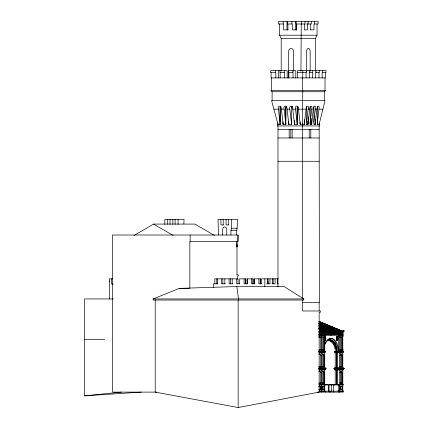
<?xml version="1.0" encoding="UTF-8"?>
<svg xmlns="http://www.w3.org/2000/svg" width="429" height="429" viewBox="0 0 429 429"><rect width="100%" height="100%" fill="white"/><g stroke="black" fill="none" stroke-linecap="round" stroke-linejoin="round"><path stroke-width="0.64" d="M302.67 100.67L302.499 124.356L302.499 123.037M325.697 339.151L325.718 338.61M337.773 339.151L337.795 338.61M321.637 334.395L321.611 335.451M338.535 334.395L338.502 351.367A13.068 7.475 -90 0 0 332.963 338.744A13.068 7.475 -90 0 0 324.56 344.83M321.653 334.395L321.696 333.993M338.545 334.395L338.588 333.993M339.741 334.137L339.688 335.451M339.73 331.955L339.768 334.137M321.686 335.451L321.611 349.501M339.757 335.451L339.688 349.501L343.061 349.501L343.061 350.434L341.602 350.434M321.68 352.354L321.691 351.914M321.723 351.914L321.739 351.603M339.752 352.354L339.773 351.528M306.553 122.109L308.312 107.969M309.952 123.793L311.921 107.969A1.813 1.024 -79.5 0 0 311.116 106.156A1.813 1.024 -79.5 0 0 309.851 107.969L307.824 124.356L307.824 121.075M313.776 122.109L315.529 107.969A1.813 1.024 -79.5 0 0 314.725 106.156A1.813 1.024 -79.5 0 0 313.465 107.969L311.433 124.356L311.433 121.734M317.245 123.23L319.144 107.969A1.813 1.024 -79.5 0 0 318.334 106.156A1.813 1.024 -79.5 0 0 317.074 107.969L315.042 124.356L315.042 123.043M321.712 331.553L321.611 333.993M338.604 331.553L338.502 333.993M325.622 339.65L325.622 337.575M336.459 338.1L336.674 337.14M336.556 337.575L336.481 339.151M337.698 339.65L337.698 337.575M331.075 334.684L331.209 334.137M321.804 368.699L321.734 369.342M339.875 368.699L339.806 369.342M302.815 90.573L302.579 100.67M331.183 331.955L331.032 333.993M324.812 334.684L324.887 334.395M342.964 334.395L342.884 334.684L319.015 334.684M324.571 337.628L324.962 336.765M325.504 340.079L325.649 339.591M337.585 340.079L337.725 339.591M343.114 334.137L318.683 334.395M332.942 330.443L322.463 322.93M328.04 325.236L323.016 323.16L328.105 325.236L335.832 330.652M333.617 327.536L328.593 325.461L333.682 327.536L338.127 330.652M334.116 327.917L339.259 329.837L340.417 330.652M339.194 329.837L334.674 328.147M230.925 235.006L230.925 230.346L231.633 228.228L231.633 219.391M236.556 235.006C236.577 229.536 237.779 224.587 237.623 219.391L218.023 219.391L218.441 235.006M324.989 331.955L324.839 333.011M319.004 333.011L342.91 333.011L343.061 331.955M337.264 368.221L343.876 368.463L343.313 367.937L337.264 368.114L343.645 368.221M318.699 336.18L324.941 336.18L325.144 335.451M338.336 335.451L338.422 336.18L343.012 336.18L343.216 335.451L319.053 335.451M331.36 331.553L331.268 331.955M324.474 337.14L325.112 336.534M324.56 337.232L324.748 336.813M325.354 340.411L325.541 339.993M336.636 337.232L336.824 336.813M337.43 340.411L337.618 339.993M319.063 321.707L322.528 322.935L319.112 321.546M333.172 330.432L323.101 323.171L333.778 330.652M335.242 330.448L328.105 325.236M337.559 330.464L333.682 327.536M339.956 330.539L339.259 329.837M315.417 71.203L315.417 38.369L317.036 35.205L317.036 23.997M319.079 351.603L325.45 351.603L325.37 351.914L319.112 351.914M343.522 351.785L337.317 351.785M325.144 331.955L325.295 331.553M318.672 331.955L343.216 331.955L343.366 331.553M324.694 336.937L324.919 336.604M325.407 340.283L324.989 340.69L324.474 340.079M336.77 336.937C338.186 335.848 338.25 339.848 337.376 340.621L337.065 340.69M337.215 340.46C337.848 339.527 338.09 337.156 336.921 336.765M337.258 340.621L337.484 340.283M336.76 367.937L334.7 367.937L334.137 368.463L336.309 368.463M319.09 369.342L325.423 369.342L325.804 368.699M337.173 368.699L337.328 369.342L343.5 369.342L343.876 368.699M324.517 91.742L325.836 90.573L270.785 90.573L272.104 91.742L324.517 91.742L324.517 100.67M337.403 384.615L342.809 384.432L343.318 384.942L329.043 384.942L329.043 391.168M338.073 391.168L342.809 390.985L343.318 391.168L343.318 392.117L317.444 392.117M134.068 235.451L153.598 224.077L194.959 224.077L214.489 235.451M153.174 298.938L179.199 288.385L236.824 286.534L284.073 286.534L303.78 298.938L303.78 300.027L153.174 300.027L153.174 298.938L303.78 298.938M324.839 336.765L325.112 336.706M324.989 340.513L325.622 338.61L325.139 336.765M325.262 340.46L324.694 340.283M337.339 340.46L336.77 340.283M336.76 384.432L335.205 384.432L334.695 384.942M155.218 300.027L155.218 392.117L238.17 407.55L319.155 392.117L319.155 325.332L319.905 325.332L319.905 324.206L319.155 324.206L319.155 312.253L320.447 312.253L320.447 310.977L302.499 310.977L302.499 300.027M113.331 298.938L84.669 298.938L84.669 395.822L121.418 392.117M84.669 395.822L141.259 392.117M306.499 23.997L311.352 23.997L311.352 21.45M288.224 29.891L283.639 29.891L283.639 23.997L278.512 23.997L278.512 21.45L318.104 21.45L318.104 23.997L313.98 23.997L313.98 29.891L310.419 29.891M296.761 29.891L292.342 29.891L292.342 23.997L287.457 23.997L287.457 21.45M279.579 23.997L279.579 35.205L317.036 35.205M279.579 35.205L281.204 38.369L315.417 38.369M273.884 109.159L278.416 109.159M281.37 109.159L284.111 109.159M287.071 109.159L289.806 109.159M292.766 109.159L295.501 109.159M298.461 109.159L306.097 109.159M308.161 109.159L309.711 109.159M311.77 109.159L313.32 109.159M315.385 109.159L316.929 109.159M318.994 109.159L322.919 109.159M280.057 123.177L280.196 124.356L277.332 124.356L277.332 125.933L319.718 125.933L319.718 124.356L317.106 124.356M283.011 123.177L283.151 124.356L281.231 107.969A1.818 1.464 70.3 0 0 279.542 106.151A1.818 1.464 70.3 0 0 278.265 107.969L280.196 124.356M285.752 123.177L285.891 124.356L283.011 124.356L283.011 121.852M288.706 123.177L288.846 124.356L286.926 107.969A1.818 1.464 70.3 0 0 285.237 106.151A1.818 1.464 70.3 0 0 283.96 107.969L285.891 124.356M294.401 123.177L294.541 124.356L292.626 107.969M300.096 123.177L300.236 124.356L298.321 107.969M297.887 106.51A1.802 1.48 -90 0 0 297.281 107.969L297.281 124.356L294.401 124.356L294.401 120.528M306.274 124.356L308.242 124.356L308.242 117.079M309.883 124.356L311.851 124.356L311.851 118.383M277.981 129.365L319.155 129.365M277.981 137.966L319.155 137.966M277.981 161.272L319.155 161.272M223.514 224.919L220.93 224.919L220.93 219.391M228.641 224.919L226.056 224.919L226.056 219.391M231.633 228.228L237.264 228.228M230.925 230.346L236.556 230.346M236.797 246.809L237.194 246.809L237.194 244.798L236.669 244.798A2.306 1.641 -90 0 0 236.61 244.203M236.905 274.903L238.245 274.903L238.245 276.104L237.682 276.104L237.682 279.317M112.907 278.85L109.341 278.85L109.341 281.134L109.663 281.134M278.383 278.85L261.738 278.85L261.738 283.821M268.05 281.134L267.814 283.821M217.878 283.821L213.503 283.821L213.503 287.741M225.316 283.821L221.52 283.821L221.52 278.85M232.572 283.821L229.118 283.821L229.118 278.85M239.849 283.821L236.717 283.821L236.717 278.85M247.533 283.821L244.101 283.821L244.101 278.85M254.874 283.821L251.576 283.821L251.576 278.85M261.921 283.821L258.875 283.821L258.875 278.85M266.779 283.821L269.98 283.821L269.98 278.85M271.927 283.821L275.107 283.821L275.107 278.85M277.059 283.821L278.341 283.821M113.277 284.057L111.572 284.057L111.572 278.85M179.199 288.385L189.237 288.379M302.499 302.627L319.385 302.627L319.155 125.933M319.181 330.464L344.079 330.464L344.079 331.37L319.079 331.37M319.262 330.754L321.798 330.754L321.798 330.464L321.841 331.37M338.69 330.754L339.87 330.754M319.181 331.263L344.079 331.263M319.079 331.553L343.522 331.37M319.208 331.756L325.144 331.756M325.289 331.756L343.216 331.756M319.004 332.384L342.91 332.384M319.053 333.993L343.264 333.993L319.187 334.137M318.699 335.923L324.941 335.923M338.422 335.923L343.012 335.923M318.978 337.312L321.165 337.312M339.693 337.312L342.192 337.312L342.192 349.501M84.669 339.607L104.665 339.607M318.978 349.501L324.887 349.501L324.887 350.434L323.53 350.434A0.617 0.354 -90 0 1 323.176 351.051A0.617 0.354 -90 0 1 322.822 350.434M318.667 351.367L325.702 351.367L318.709 351.528M336.475 351.528L334.239 351.367L343.774 351.367L337.215 351.367M336.926 351.528L337.103 351.914M336.475 351.603L334.491 351.785L336.518 351.914M319.079 351.785L325.45 351.785M334.491 351.785L336.363 351.785M319.155 352.096L325.262 352.096L319.01 352.354M336.518 352.096L334.679 352.096L336.711 352.354M319.01 352.826L324.823 352.826L324.823 352.354M336.76 352.826L335.119 352.826L335.119 352.354M337.575 352.826L342.9 352.826L342.9 352.354M318.945 353.968A1.673 1.373 -90 0 1 320.747 355.561L321.165 355.561M322.426 353.904A1.673 0.96 -90 0 1 323.536 355.561L324.131 355.561L324.131 366.881M339.693 355.561L340.288 355.561A1.673 0.96 -90 0 1 341.248 353.882A1.673 0.96 -90 0 1 342.208 355.561L342.208 366.881M340.353 353.968A1.673 0.96 -90 0 1 341.607 355.561L342.208 355.561M318.892 366.591L321.165 366.591M322.217 366.591L324.431 366.591L324.431 366.881L322.217 366.881L322.217 355.561A1.673 0.96 -90 0 1 323.176 353.882A1.673 0.96 -90 0 1 324.131 355.561M339.693 366.591L342.503 366.591L342.503 366.881L340.288 366.881L340.288 355.561M318.892 366.881L320.747 366.881L320.747 355.561M319.053 367.937L325.241 367.937L325.804 368.463L318.736 368.463M318.726 368.114L325.573 368.114M334.368 368.114L336.293 368.114M337.264 368.114L343.645 368.114M318.726 368.221L325.573 368.221M334.368 368.221L336.293 368.221M318.747 368.575L326.26 368.575L318.747 368.699M336.658 368.575L333.682 368.575L336.658 368.699M319.09 369.085L325.423 369.085M334.137 368.699L334.518 369.085L336.379 369.085M337.328 369.085L343.5 369.085M336.577 369.342L334.518 369.085M318.988 369.557L325.069 369.342M336.69 369.557L334.872 369.342M318.988 369.975L324.866 369.975L324.866 369.557M336.76 369.975L335.076 369.975L335.076 369.557M337.553 369.975L342.943 369.975L342.943 369.557M318.945 371.117A1.673 1.373 -90 0 1 320.747 372.71L321.165 372.71M322.426 371.053A1.673 0.96 -90 0 1 323.536 372.71L324.131 372.71L324.131 383.376M339.693 372.71L340.288 372.71A1.673 0.96 -90 0 1 341.248 371.031A1.673 0.96 -90 0 1 342.208 372.71L342.208 383.376M340.353 371.117A1.673 0.96 -90 0 1 341.607 372.71L342.208 372.71M318.892 383.065L321.165 383.065M322.217 383.065L324.431 383.065L324.431 383.376L322.217 383.376L322.217 372.71A1.673 0.96 -90 0 1 323.176 371.031A1.673 0.96 -90 0 1 324.131 372.71M339.693 383.065L342.503 383.065L342.503 383.376L340.288 383.376L340.288 372.71M318.892 383.376L320.747 383.376L320.747 372.71M319.053 384.432L324.737 384.432L325.246 384.942M319.165 384.615L328.362 384.615L328.362 384.942L319.053 384.942M343.318 384.615L329.284 384.615L329.284 384.942M318.945 386.207L321.144 386.207M339.693 386.207L342.208 386.207L342.208 389.559L339.693 389.559M318.945 389.559L321.144 389.559M319.053 390.985L324.737 390.985L325.246 391.168L325.246 392.117M319.165 391.168L343.318 391.168M156.606 392.117L112.666 392.117L112.409 235.006L238.068 235.006L237.886 241.559M337.189 340.513C336.063 340.052 336.438 335.687 337.618 337.232M337.189 340.69L336.878 340.621C335.575 339.736 336.717 334.668 337.725 337.628M324.989 336.534L325.3 336.604C326.362 337.35 325.847 342.015 324.56 339.993M324.989 336.706L325.407 336.937M318.86 321.353L341.017 330.502M339.747 330.062L340.76 330.459M319.117 321.712L322.452 323.091M323.026 323.327L328.029 325.391M333.606 327.697L328.603 325.632L336.073 330.652M339.183 329.998L334.255 327.772L338.363 330.652M339.763 330.233L340.685 330.614M153.598 224.077L173.123 235.451M339.832 330.078L340.653 330.652M322.528 322.935L333.542 330.652M319.138 321.997L331.488 330.652M319.063 322.158L331.252 330.652M319.155 322.383L330.63 330.427M318.811 323.375L329.199 330.652M318.736 323.536L328.957 330.652M319.047 323.916L328.341 330.427M318.709 324.909L326.903 330.652M319.015 325.289L326.667 330.652M319.181 325.45L326.287 330.427M318.945 325.45L326.045 330.427M319.149 326.823L324.614 330.652M318.913 326.823L324.378 330.652M319.074 326.978L323.992 330.427M318.838 326.978L323.756 330.427M319.042 328.351L322.324 330.652M318.806 328.351L322.088 330.652M318.731 328.512L321.466 330.427M319.187 329.118L321.375 330.652M318.715 328.871L320.865 330.378M319.112 329.279L320.753 330.427M337.001 340.621L336.636 339.993M325.177 336.604L325.541 337.232M324.962 340.46L324.571 339.591M339.773 367.937L339.827 368.575M321.702 367.937L321.804 368.463M336.529 339.591L336.674 340.079M325.504 337.14L325.649 337.628M336.459 339.119L336.556 339.65M236.824 286.534L238.631 300.027M297.281 124.356L295.361 107.969A1.818 1.464 70.3 0 1 296.627 106.151A1.818 1.464 70.3 0 1 298.332 107.969M343.849 330.464L343.849 330.754M343.141 369.342L337.473 369.342M342.809 333.011L342.809 333.993M342.809 334.684L342.809 335.451M342.809 336.18L342.809 349.501M342.809 350.434L342.809 351.367M342.809 352.826L342.809 367.937M342.809 369.975L342.809 384.432M342.809 384.942L342.809 390.985M341.597 337.312L341.597 349.501M341.607 355.561L341.607 366.591M341.607 372.71L341.607 383.065M340.588 366.591L340.588 366.881M340.588 383.065L340.588 383.376M340.288 337.312L340.288 349.501M340.288 386.207L340.288 389.559M339.87 330.464L339.913 331.37M339.811 331.37L339.757 331.955M339.832 349.501L339.832 350.434M339.773 384.942L339.747 369.342M339.773 392.117L339.688 384.942M339.688 351.367L339.688 350.434L341.044 350.434A0.617 0.354 -90 0 0 341.398 351.051A0.617 0.354 -90 0 0 341.752 350.434M339.698 352.354L339.688 367.937M338.921 391.168L338.921 392.117M338.733 330.464L338.733 331.37M338.497 384.615L338.497 384.942M338.277 384.942L338.277 390.985M337.575 352.354L337.607 367.937M337.553 369.557L337.607 384.432M336.776 384.615L336.776 351.367A11.61 6.639 -90 0 0 332.185 340.326A11.61 6.639 -90 0 0 324.764 344.541M336.384 347.388L336.449 384.615M335.205 343.441L335.205 351.367M335.205 352.826L335.205 367.937M335.205 369.975L335.205 384.432M334.1 384.615L334.1 384.942M333.714 391.168L333.714 392.117M333.301 384.942L333.301 391.168M331.553 384.615L331.596 391.168M331.032 334.684L331.032 335.451M331.065 384.615L331.065 384.942M330.325 391.168L330.325 392.117M329.601 391.168L329.601 392.117M328.308 384.942L328.308 391.168M326.002 330.464L326.002 331.37M325.815 384.615L325.815 384.942M325.531 72.667L325.531 77.906L271.09 77.906L271.09 72.667M325.021 77.906L325.021 90.573M324.737 333.011L324.737 333.993M324.737 334.684L324.737 335.451M324.737 336.18L324.737 349.501M324.737 350.434L324.737 351.367M324.737 352.826L324.737 367.937M324.737 369.975L324.737 384.432M324.737 384.942L324.737 390.985M324.131 349.501L324.131 337.312L322.227 337.312L322.227 349.501M323.536 337.312L323.536 349.501M323.536 355.561L323.536 366.591M323.536 372.71L323.536 383.065M322.517 366.591L322.517 366.881M322.517 383.065L322.517 383.376M322.404 70.613L322.404 72.667M322.168 77.906L322.168 72.667L325.938 72.667L325.938 70.613L297.533 70.613L297.533 72.667L306.317 72.667L306.317 70.613M321.659 349.501L321.659 350.434M321.627 352.354L321.611 367.937M321.67 369.342L321.702 384.942M321.702 392.117L321.611 384.942M321.611 350.434L321.611 351.367M320.747 337.312L320.747 349.501M320.747 386.207L320.747 389.559M320.538 366.591L320.538 366.881M320.538 383.065L320.538 383.376M319.224 70.613L319.224 72.667L315.728 72.667L315.728 77.906M319.155 123.037L319.155 124.356L325.021 100.67L271.595 100.67L277.981 124.356L277.981 123.037M319.155 302.627L319.155 310.977M318.983 72.667L318.983 77.906M317.524 124.356L317.524 107.969A1.802 1.03 90 0 0 317.224 106.692M315.964 70.613L315.964 72.667M315.46 119.686L315.46 124.356L313.915 124.356L313.915 107.969A1.802 1.03 90 0 0 313.61 106.692M314.607 21.45L314.607 23.997M312.698 70.613L312.698 72.667L309.389 72.667L309.389 77.906M312.457 72.667L312.457 77.906M310.827 129.365L310.827 137.966M310.725 23.997L310.725 29.891M310.301 124.356L310.301 107.969A1.802 1.03 -90 0 0 310.001 106.692M310.167 71.321L310.167 51.577A3.148 1.802 -90 0 0 308.365 48.429A3.148 1.802 -90 0 0 306.563 51.577L306.563 71.321M309.631 70.613L309.631 72.667M309.218 129.365L309.218 137.966M308.081 21.45L308.081 23.997M307.454 23.997L307.454 29.891L304.386 29.891L304.386 23.997M306.692 124.356L306.692 107.969A1.802 1.03 -90 0 0 306.392 106.692M306.075 72.667L306.075 77.906M305.014 21.45L305.014 23.997L296.08 23.997L296.08 21.45M304.628 119.686L304.628 124.356L300.096 124.356L300.096 121.852M304.209 123.043L304.209 124.356L306.247 107.969A1.813 1.024 -79.5 0 1 307.502 106.156A1.813 1.024 -79.5 0 1 308.317 107.969M302.831 70.613L302.831 72.667M302.777 124.356L302.777 125.933M302.761 72.667L302.761 77.906M302.67 77.906L302.67 90.573M302.499 125.933L302.499 298.268M301.437 21.45L301.437 23.997M301.244 23.997L300.96 71.203M297.699 72.667L297.699 77.906M297.141 124.356L297.141 107.969A1.802 1.48 90 0 1 297.951 106.36M296.519 23.997L296.519 29.891M296.342 24.045L296.342 29.891M295.801 77.906L295.801 70.613L288.685 70.613L288.685 72.667L293.028 72.667L293.028 77.906M295.586 21.45L295.586 29.891M293.586 71.321L293.586 51.577A3.057 2.51 -90 0 0 291.076 48.52A3.057 2.51 -90 0 0 288.567 51.577L288.567 77.906M292.862 70.613L292.862 72.667M292.154 129.365L292.154 137.966M291.902 21.45L291.902 23.997M291.447 124.356L291.447 107.969A1.802 1.48 90 0 1 292.471 106.253M290.808 129.365L290.808 137.966M289.167 129.365L289.167 137.966M288.851 72.667L288.851 77.906M288.706 121.192L288.706 124.356L291.586 124.356L289.666 107.969A1.818 1.464 70.3 0 1 290.932 106.151A1.818 1.464 70.3 0 1 292.637 107.969M287.897 23.997L287.897 29.891M287.178 77.906L287.178 70.613L270.683 70.613L270.683 72.667L275.842 72.667L275.842 77.906M286.996 21.45L286.996 29.891M285.891 121.192L285.891 107.969A1.802 1.48 -90 0 1 285.907 107.684M285.752 124.356L285.752 107.969A1.802 1.48 -90 0 1 286.363 106.51M284.406 77.906L284.406 72.667L279.981 72.667L279.981 70.613M284.239 70.613L284.239 72.667M283.199 21.45L283.199 23.997M281.204 38.369L281.204 71.203M280.196 121.852L280.196 107.969A1.802 1.48 -90 0 1 280.357 107.148M280.148 72.667L280.148 77.906M280.057 124.356L280.057 107.969A1.802 1.48 -90 0 1 280.861 106.36M278.614 70.613L278.609 77.906M277.981 125.933L277.981 286.921M277.67 278.85L277.67 283.821M275.675 70.613L275.675 72.667M273.209 278.85L273.209 283.821M272.544 278.85L272.544 283.821M272.104 91.742L272.104 100.67M271.595 77.906L271.595 90.573M268.05 278.85L268.082 283.821M267.417 278.85L267.417 283.821M264.849 278.85L264.849 286.551M260.542 283.821L260.778 278.85L254.461 278.85L254.461 283.821M260.199 278.85L260.199 283.821M254.585 278.85L254.585 283.821M253.051 283.821L253.287 278.85L247.093 278.85L247.093 283.821M252.901 278.85L252.901 283.821M247.222 278.85L247.222 283.821M245.565 283.821L245.806 278.85L239.58 278.85L239.58 283.821M245.426 278.85L245.426 283.821M238.17 300.027L238.17 407.55M237.982 235.006L237.982 241.559L189.827 241.559L189.827 288.149M238.041 283.821L238.041 278.85L214.849 278.85L214.849 283.821M236.996 241.559L236.996 274.903M236.862 241.559L236.862 246.809M232.196 278.85L232.196 283.821M230.443 278.85L230.443 283.821M228.287 219.391L228.287 224.919M226.764 235.006L226.764 229.869A2.928 2.081 -90 0 0 224.683 226.941A2.928 2.081 -90 0 0 222.603 229.869L222.603 235.006M224.85 278.85L224.85 283.821M223.203 219.391L223.203 224.919M222.849 278.85L222.849 283.821M217.691 278.85L217.691 283.821M216.742 278.85L216.742 283.821M190.122 235.006L190.122 241.559M183.864 223.9L184.041 219.391L164.827 219.391L164.827 224.442M178.056 219.391L178.056 224.442M175.091 219.391L175.091 224.308M172.86 219.391L172.86 224.308M170.007 219.391L170.007 224.308M167.734 219.391L167.734 224.308M109.663 298.938L109.556 281.134M285.961 107.411A1.802 1.48 -90 0 1 286.32 106.692M280.475 106.907A1.802 1.48 -90 0 1 280.802 106.51M291.586 107.969A1.802 1.48 90 0 1 292.39 106.36M329.66 339.43A13.068 10.72 -90 0 1 335.092 346.047M328.131 340.009A11.61 9.524 -90 0 1 331.751 341.972M333.231 343.597A11.61 9.524 -90 0 1 333.859 344.541M327.906 340.009A11.61 9.524 -90 0 1 335.237 348.949M321.986 386.851A1.459 0.831 -90 0 1 323.166 386.851M322.796 389.291A1.459 0.831 -90 0 1 321.986 388.915M318.924 386.851A1.459 1.196 -90 0 1 320.924 387.505A1.459 1.196 -90 0 1 319.46 389.291M318.919 386.475A1.459 1.196 -90 0 1 320.42 387.886A1.459 1.196 -90 0 1 318.919 389.291M318.983 371.353A1.673 1.373 -90 0 1 320.211 371.117M318.983 354.204A1.673 1.373 -90 0 1 320.211 353.968M319.878 350.434A0.617 0.509 -90 0 1 318.935 350.745M323.68 350.434A0.617 0.354 -90 0 1 323.327 351.051A0.617 0.354 -90 0 1 322.973 350.434L319.777 350.434A0.617 0.509 -90 0 1 318.908 350.868M329.354 338.368A13.068 7.475 -90 0 1 337.607 351.367M329.113 339.816A11.61 6.639 -90 0 1 336.449 351.367M325.364 342.739A11.61 6.639 -90 0 1 326.485 341.312M327.107 340.76A11.61 6.639 -90 0 1 328.426 340.009M339.929 387.156A1.459 0.831 -90 0 1 341.237 386.851M340.867 389.291A1.459 0.831 -90 0 1 339.929 388.61M341.554 350.745A0.617 0.354 -90 0 1 340.894 350.434M335.381 344.83A13.068 7.475 -90 0 1 336.384 351.367M343.334 352.096L337.392 352.096L343.334 352.096M344.331 368.575L336.985 368.699L344.331 368.575M324.131 386.207L322.217 386.207L322.217 389.559L324.131 389.559L324.131 386.207M323.943 388.915A1.459 0.831 -90 0 0 323.568 386.475A1.459 0.831 -90 0 0 322.549 388.261A1.459 0.831 -90 0 0 323.943 388.915M342.015 388.915A1.459 0.831 -90 0 0 341.64 386.475A1.459 0.831 -90 0 0 340.621 388.261A1.459 0.831 -90 0 0 342.015 388.915"/></g></svg>
